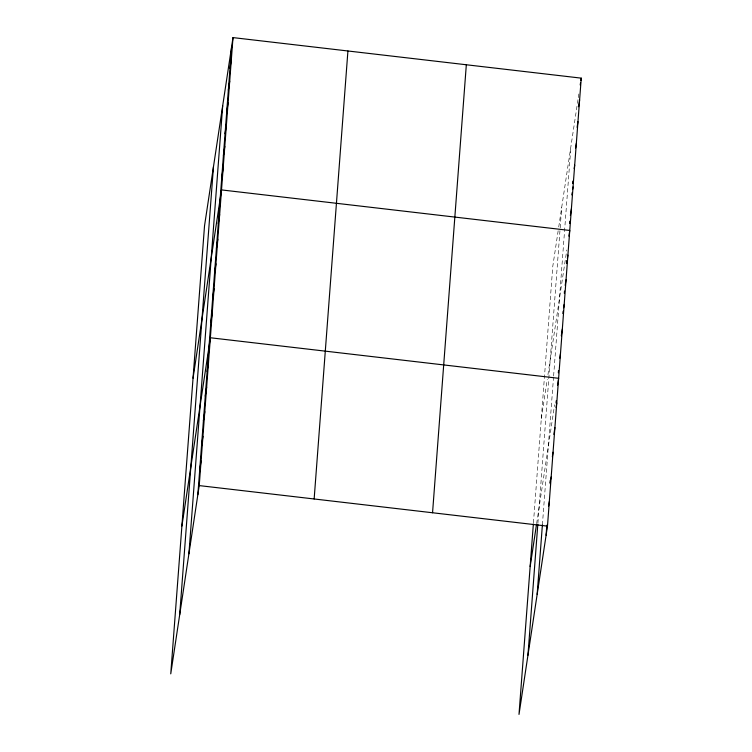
<?xml version="1.0" encoding="UTF-8"?>
<svg xmlns="http://www.w3.org/2000/svg" width="752" height="752" viewBox="0 0 752 752"><rect width="100%" height="100%" fill="white"/><g stroke="black" fill="none" stroke-linecap="round" stroke-linejoin="round"><path stroke-width="0.56" stroke-dasharray="3.76 2.82" d="M533.441 522.884L552.776 266.405L558.21 230.46M537.906 523.119L560.08 229.04M560.165 227.894L561.725 207.279M542.389 524.915L553.538 377.081M553.622 375.962L570.937 146.358M558.736 226.982L578.119 98.822M578.297 97.666L579.002 93.032M541.29 418.723L547.259 379.299M547.954 374.665L566.811 249.984M536.637 523.665L554.619 404.783"/><path stroke-width="1.13" d="M179.69 614.732L213.465 166.737M188.902 553.82L222.686 105.816M197.842 494.694L231.625 46.69M232.998 37.6L204.525 225.863L170.751 673.858L199.224 485.595L232.998 37.6L581.249 78.142L547.475 526.137L519.002 714.4L533.356 524.003M314.148 498.98L347.922 50.976M432.55 512.761L466.325 64.766M527.942 655.274L537.821 524.238M537.154 594.353L542.389 524.915M546.093 535.236L546.854 525.15M550.069 482.596L550.238 480.349M556.066 403.072L556.226 400.835M558.341 372.832L558.51 370.595M564.338 293.308L564.508 291.071M566.613 263.068L566.782 260.831M569.602 223.523L569.772 221.229M572.62 183.432L572.798 181.147M229.98 68.451L231.362 59.361M228.345 90.212L229.717 81.122M226.7 111.973L228.082 102.883M225.064 133.734L226.437 124.644M223.419 155.495L224.792 146.396M221.784 177.256L223.156 168.157M193.038 378.181L221.511 189.918L569.762 230.46L568.907 236.147M218.277 223.654L219.659 214.555M216.426 248.292L217.798 239.202M214.564 272.929L215.937 263.839M212.713 297.576L214.085 288.477M210.851 322.213L212.224 313.123M181.899 526.024L210.372 337.761L558.623 378.303L557.589 385.118M207.138 371.488L208.511 362.398M205.277 396.135L206.65 387.036M203.416 420.772L204.798 411.682M201.564 445.41L202.937 436.32M199.703 470.056L201.075 460.957M580.215 84.957L580.563 82.682M580.911 80.417L581.249 78.142M578.579 106.718L579.613 99.903M577.113 127.342L577.968 121.664M575.637 147.965L576.333 143.416M574.171 168.589L574.688 165.177M571.84 194.9L572.187 192.625M572.704 189.213L573.043 186.938M570.373 215.523L571.407 208.699M566.707 263.059L567.046 260.784M567.393 258.509L567.91 255.097M565.194 285.422L566.049 279.735M562.816 313.471L563.163 311.196M563.68 307.794L564.197 304.381M561.302 335.843L562.336 329.019M559.789 358.206L560.475 353.656M530.151 566.557L536.458 524.821M556.076 407.49L556.762 402.94M553.876 434.402L554.901 427.578M552.363 456.765L553.049 452.215M550.154 483.677L550.502 481.402M550.84 479.127L551.188 476.862M548.64 506.049L549.327 501.499M199.224 485.595L547.475 526.137"/></g></svg>
